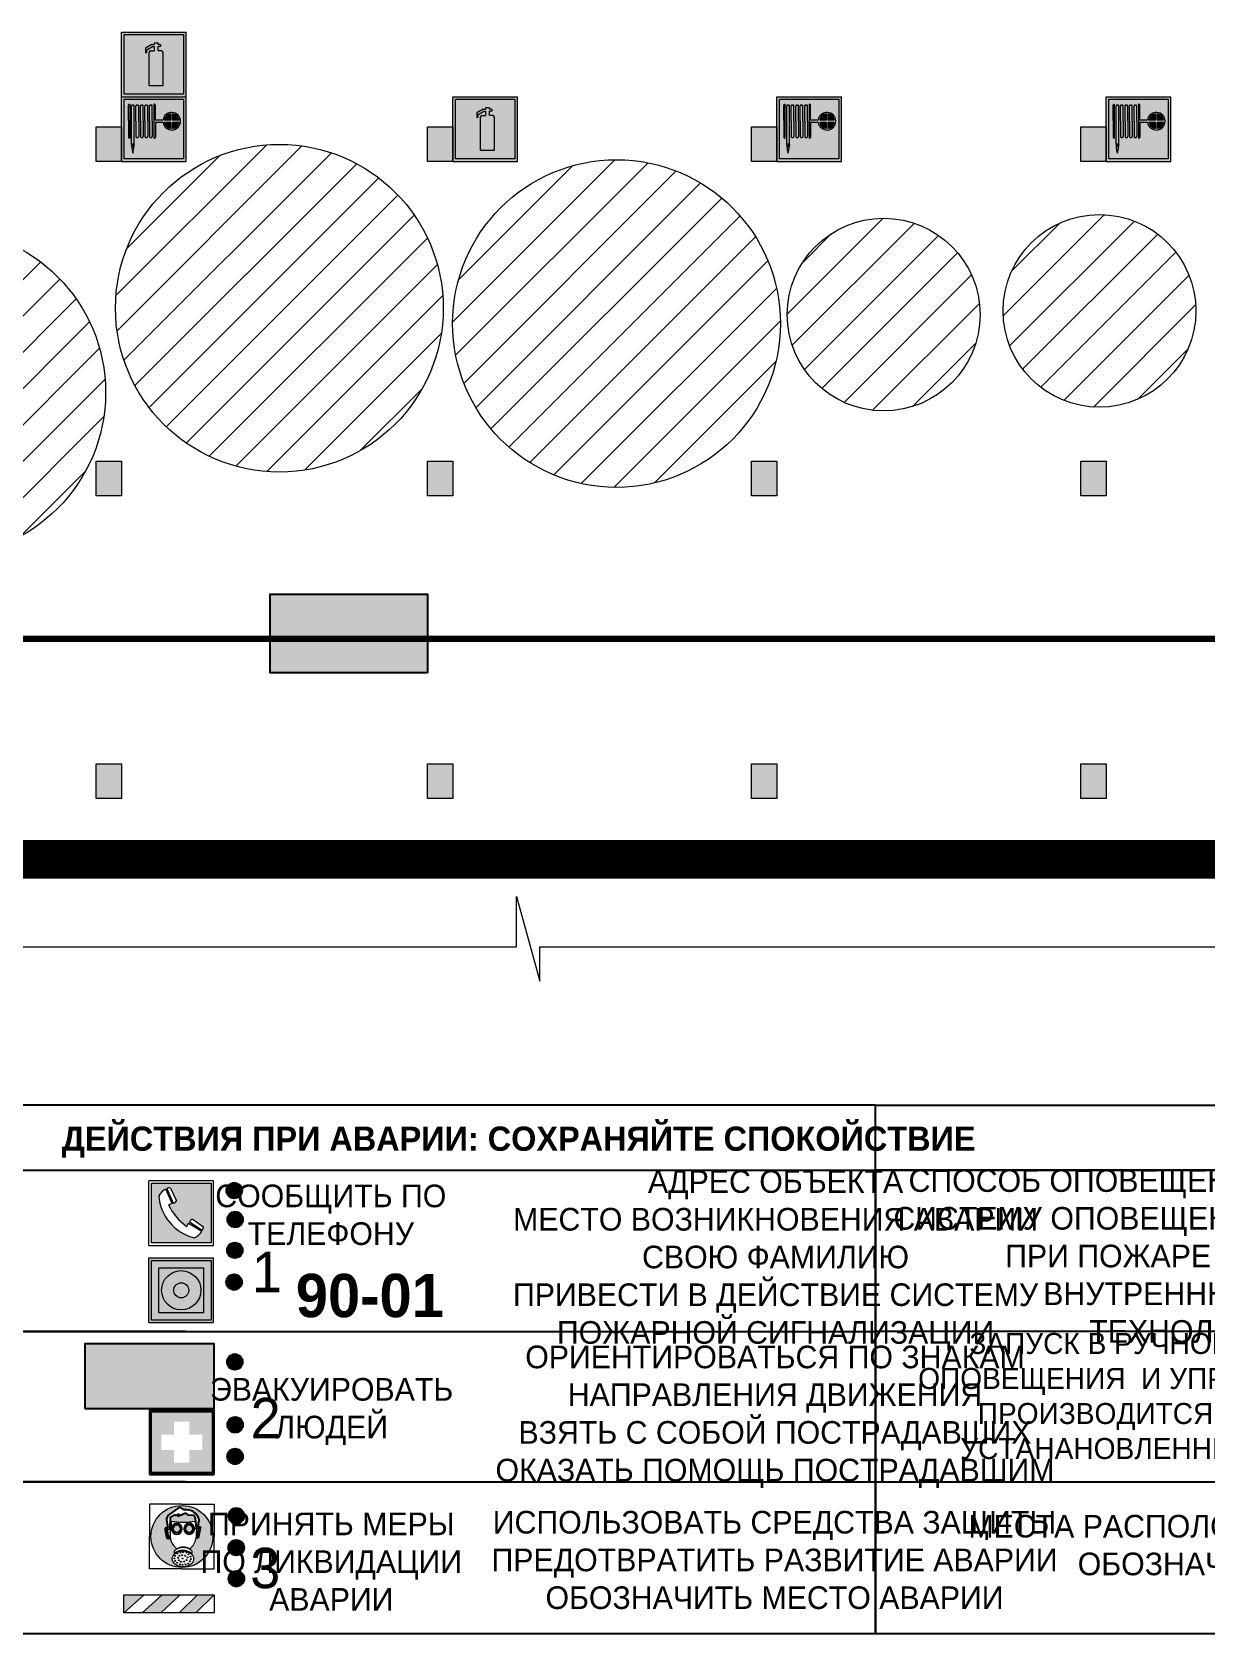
# Model space of a CAD drawing. Header units: millimetres. Extents: x 13810 to 67229, y 12374 to 21950.
# Drawn here: x 26885.1 to 27030.3, y 15364.5 to 15562.7 of the extents above; entities that cross this region are included whole.
import ezdxf

# ---------------------------------------------------------------- set-up
doc = ezdxf.new("R2010")
doc.units = ezdxf.units.MM
doc.layers.add('План_Штампы', color=7, linetype='Continuous')
doc.styles.add('обычный', font='arial.ttf')

# ---------------------------------------------------------------- blocks, each defined once
blk = doc.blocks.new('A$C38D26F80')
h = blk.add_hatch(color=5)
h.dxf.hatch_style = 1
h.paths.add_polyline_path([(-8.77, -4.48, 1), (-0.19, -4.48, 1)])
h.paths.add_polyline_path([(-6.75, -3.58), (-6.75, -3.31), (-6.62, -3.22), (-6.5, -3.22), (-6.42, -3.3), (-6.39, -3.28), (-6.59, -2.23), (-6.59, -2.01), (-6.38, -1.58), (-4.76, -0.4), (-4.13, -0.79, -0.362848), (-2.1, -2.1, -0.201049), (-2.17, -2.48, 0.085434), (-2.26, -3.13), (-1.9, -3.16), (-2.25, -4.7), (-2.4, -4.59), (-2.43, -4.34), (-2.36, -4.34), (-2.14, -3.34), (-2.47, -3.42), (-2.58, -1.95), (-2.77, -1.58), (-3.58, -1.52), (-3.92, -1.26), (-5.05, -1.73), (-4.87, -1.39), (-5.41, -1.6), (-5.41, -1.46), (-6.13, -1.87), (-6.18, -3.5), (-6.56, -3.47), (-6.37, -4.59), (-6.16, -4.43), (-6.16, -4.66), (-6.36, -4.79), (-6.37, -4.8), (-6.51, -4.76)], flags=16)
h.paths.add_polyline_path([(-6.51, -4.76), (-6.36, -4.79), (-6.37, -4.8)], flags=0)
h.paths.add_polyline_path([(-5.92, -2.34, 0.089508), (-2.67, -2.35), (-2.48, -3.88, -0.268602), (-3.4, -6.18, 0.262449), (-5.2, -6.18, -0.268602), (-6.11, -3.88)], flags=16)
edge = h.paths.add_edge_path(flags=16)
edge.add_ellipse((-5.19, -3.41), major_axis=(0, 0.842), ratio=0.848992, start_angle=0, end_angle=360)
edge = h.paths.add_edge_path(flags=0)
edge.add_ellipse((-5.19, -3.39), major_axis=(0, 0.665), ratio=0.853798, start_angle=0, end_angle=360)
edge = h.paths.add_edge_path(flags=0)
edge.add_ellipse((-5.19, -3.4), major_axis=(0, 0.528), ratio=0.864094, start_angle=0, end_angle=360)
edge = h.paths.add_edge_path(flags=16)
edge.add_ellipse((-3.47, -3.4), major_axis=(0, 0.842), ratio=0.848992, start_angle=0, end_angle=360)
h.paths.add_polyline_path([(-3.13, -6.45), (-3.13, -6.84, 0.383174), (-5.57, -6.85), (-5.57, -6.49, -0.369952)], flags=16)
edge = h.paths.add_edge_path(flags=0)
edge.add_ellipse((-3.47, -3.39), major_axis=(0, 0.665), ratio=0.853798, start_angle=0, end_angle=360)
edge = h.paths.add_edge_path(flags=0)
edge.add_ellipse((-3.47, -3.4), major_axis=(0, 0.528), ratio=0.864094, start_angle=0, end_angle=360)
edge = h.paths.add_edge_path(flags=16)
edge.add_ellipse((-4.34, -7.57), major_axis=(-1.48, 0), ratio=0.744955, start_angle=0, end_angle=360)
h.paths.add_polyline_path([(-5.01, -6.85, -1), (-5.15, -6.85, -1)], flags=0)
h.paths.add_polyline_path([(-5.33, -7.14, -1), (-5.47, -7.14, -1)], flags=0)
h.paths.add_polyline_path([(-4.61, -6.71, -1), (-4.74, -6.71, -1)], flags=16)
h.paths.add_polyline_path([(-5.43, -7.51, -1), (-5.57, -7.51, -1)], flags=0)
h.paths.add_polyline_path([(-4.26, -6.67, -1), (-4.4, -6.67, -1)], flags=16)
h.paths.add_polyline_path([(-4.74, -7.14, -1), (-4.88, -7.14, -1)], flags=0)
h.paths.add_polyline_path([(-4.93, -7.43, -1), (-5.07, -7.43, -1)], flags=0)
h.paths.add_polyline_path([(-4.41, -7.07, -1), (-4.54, -7.07, -1)], flags=0)
h.paths.add_polyline_path([(-5.33, -7.87, -1), (-5.46, -7.87, -1)], flags=0)
h.paths.add_polyline_path([(-3.8, -6.71, -1), (-3.94, -6.71, -1)], flags=16)
h.paths.add_polyline_path([(-4.85, -7.78, -1), (-4.98, -7.78, -1)], flags=0)
h.paths.add_polyline_path([(-3.96, -7.14, -1), (-4.1, -7.14, -1)], flags=0)
h.paths.add_polyline_path([(-4.33, -7.53, -1), (-4.47, -7.53, -1)], flags=0)
h.paths.add_polyline_path([(-5.09, -8.12, -1), (-5.23, -8.12, -1)], flags=0)
h.paths.add_polyline_path([(-3.5, -6.94, -1), (-3.64, -6.94, -1)], flags=0)
h.paths.add_polyline_path([(-4.54, -7.97, -1), (-4.68, -7.97, -1)], flags=0)
h.paths.add_polyline_path([(-3.66, -7.39, -1), (-3.8, -7.39, -1)], flags=0)
h.paths.add_polyline_path([(-4.73, -8.35, -1), (-4.86, -8.35, -1)], flags=0)
h.paths.add_polyline_path([(-4.09, -7.96, -1), (-4.23, -7.96, -1)], flags=0)
h.paths.add_polyline_path([(-3.77, -7.74, -1), (-3.91, -7.74, -1)], flags=0)
h.paths.add_polyline_path([(-3.22, -7.27, -1), (-3.35, -7.27, -1)], flags=0)
h.paths.add_polyline_path([(-4.34, -8.4, -1), (-4.47, -8.4, -1)], flags=0)
h.paths.add_polyline_path([(-3.16, -7.61, -1), (-3.3, -7.61, -1)], flags=0)
h.paths.add_polyline_path([(-3.9, -8.35, -1), (-4.04, -8.35, -1)], flags=0)
h.paths.add_polyline_path([(-3.32, -7.91, -1), (-3.46, -7.91, -1)], flags=0)
h.paths.add_polyline_path([(-3.55, -8.23, -1), (-3.69, -8.23, -1)], flags=0)
at = {"color": 5, "lineweight": 5}
for p, q in [((-4.48, 0), (-8.96, 0)), ((-8.96, 0), (-8.96, -4.48)), ((-4.48, 0), (0, 0)), ((0, 0), (0, -4.48)), ((-6.59, -2.01), (-6.38, -1.58)), ((-6.59, -2.23), (-6.59, -2.01)), ((-6.38, -1.58), (-4.76, -0.4)), ((-6.13, -1.87), (-6.18, -3.5)), ((-5.41, -1.46), (-6.13, -1.87)), ((-4.87, -1.39), (-5.41, -1.6)), ((-5.41, -1.6), (-5.41, -1.46)), ((-3.92, -1.26), (-5.05, -1.73)), ((-5.05, -1.73), (-4.87, -1.39)), ((-4.76, -0.4), (-4.13, -0.79)), ((-3.58, -1.52), (-3.92, -1.26)), ((-2.77, -1.58), (-3.58, -1.52)), ((-2.58, -1.95), (-2.77, -1.58)), ((-2.47, -3.42), (-2.58, -1.95)), ((-6.75, -3.31), (-6.62, -3.22)), ((-6.75, -3.58), (-6.75, -3.31)), ((-6.51, -4.76), (-6.75, -3.58)), ((-6.62, -3.22), (-6.5, -3.22)), ((-6.39, -3.28), (-6.59, -2.23)), ((-6.18, -3.5), (-6.56, -3.47)), ((-6.56, -3.47), (-6.37, -4.59)), ((-6.5, -3.22), (-6.42, -3.3)), ((-6.42, -3.3), (-6.39, -3.28)), ((-6.37, -4.59), (-6.16, -4.43)), ((-6.16, -4.43), (-6.16, -4.66)), ((-5.92, -2.34), (-6.11, -3.88)), ((-2.67, -2.34), (-2.48, -3.88)), ((-2.14, -3.34), (-2.47, -3.42)), ((-2.43, -4.34), (-2.4, -4.59)), ((-2.43, -4.34), (-2.36, -4.34)), ((-2.36, -4.34), (-2.14, -3.34)), ((-1.9, -3.16), (-2.26, -3.13)), ((-2.25, -4.7), (-1.9, -3.16)), ((-8.96, -8.96), (-8.96, -4.48)), ((-6.37, -4.8), (-6.51, -4.76)), ((-6.16, -4.66), (-6.37, -4.8)), ((-5.57, -6.49), (-5.57, -6.85)), ((-3.13, -6.45), (-3.13, -6.84)), ((-2.4, -4.59), (-2.25, -4.7)), ((0, -8.96), (0, -4.48)), ((-4.48, -8.96), (-8.96, -8.96)), ((-4.48, -8.96), (0, -8.96))]:
    blk.add_line(p, q, dxfattribs=at)
at = {"color": 5}
for p, q in [((-6.59, -2.01), (-6.38, -1.58)), ((-6.59, -2.23), (-6.59, -2.01)), ((-6.38, -1.58), (-4.76, -0.4)), ((-6.13, -1.87), (-6.18, -3.5)), ((-5.41, -1.46), (-6.13, -1.87)), ((-4.87, -1.39), (-5.41, -1.6)), ((-5.41, -1.6), (-5.41, -1.46)), ((-3.92, -1.26), (-5.05, -1.73)), ((-5.05, -1.73), (-4.87, -1.39)), ((-4.76, -0.4), (-4.13, -0.79)), ((-3.58, -1.52), (-3.92, -1.26)), ((-2.77, -1.58), (-3.58, -1.52)), ((-2.58, -1.95), (-2.77, -1.58)), ((-2.47, -3.42), (-2.58, -1.95)), ((-6.75, -3.31), (-6.62, -3.22)), ((-6.75, -3.58), (-6.75, -3.31)), ((-6.51, -4.76), (-6.75, -3.58)), ((-6.62, -3.22), (-6.5, -3.22)), ((-6.39, -3.28), (-6.59, -2.23)), ((-6.18, -3.5), (-6.56, -3.47)), ((-6.56, -3.47), (-6.37, -4.59)), ((-6.5, -3.22), (-6.42, -3.3)), ((-6.42, -3.3), (-6.39, -3.28)), ((-6.37, -4.59), (-6.16, -4.43)), ((-6.16, -4.43), (-6.16, -4.66)), ((-2.14, -3.34), (-2.47, -3.42)), ((-2.4, -4.59), (-2.43, -4.34)), ((-2.43, -4.34), (-2.36, -4.34)), ((-2.36, -4.34), (-2.14, -3.34)), ((-2.26, -3.13), (-1.9, -3.16)), ((-1.9, -3.16), (-2.25, -4.7)), ((-6.37, -4.8), (-6.51, -4.76)), ((-6.36, -4.79), (-6.51, -4.76)), ((-6.16, -4.66), (-6.37, -4.8)), ((-6.16, -4.66), (-6.36, -4.79)), ((-2.25, -4.7), (-2.4, -4.59))]:
    blk.add_line(p, q, dxfattribs=at)
at = {"color": 5, "lineweight": 5}
for centre, radius in [((-4.48, -4.48), 4.29), ((-4.67, -6.71), 0.0678), ((-4.33, -6.67), 0.0678), ((-3.87, -6.71), 0.0678), ((-5.5, -7.51), 0.0678), ((-5.4, -7.14), 0.0678), ((-5.4, -7.87), 0.0678), ((-5.16, -8.12), 0.0678), ((-5.08, -6.85), 0.0678), ((-5, -7.43), 0.0678), ((-4.91, -7.78), 0.0678), ((-4.81, -7.14), 0.0678), ((-4.79, -8.35), 0.0678), ((-4.61, -7.97), 0.0678), ((-4.47, -7.07), 0.0678), ((-4.4, -7.53), 0.0678), ((-4.4, -8.4), 0.0678), ((-4.16, -7.96), 0.0678), ((-4.03, -7.14), 0.0678), ((-3.97, -8.35), 0.0678), ((-3.84, -7.74), 0.0678), ((-3.73, -7.39), 0.0678), ((-3.62, -8.23), 0.0678), ((-3.57, -6.94), 0.0678), ((-3.39, -7.91), 0.0678), ((-3.28, -7.27), 0.0678), ((-3.23, -7.61), 0.0678)]:
    blk.add_circle(centre, radius, dxfattribs=at)
at = {"color": 5}
for centre, radius, start, end in [((-3.89, -2.66), 1.88, 17.387, 97.1599), ((-2.6, -2.2), 0.511, 326.3906, 11.8614), ((-0.35, -3.07), 1.91, 162.2553, 181.7878)]:
    blk.add_arc(centre, radius, start, end, dxfattribs=at)
at = {"color": 5, "lineweight": 5}
for centre, radius, start, end in [((-2.6, -2.2), 0.513, 326.4781, 11.7739), ((-3.66, -4.24), 2.47, 171.573, 231.7124), ((-4.28, 6.66), 9.15, 259.6987, 280.1569), ((-4.93, -4.24), 2.47, 308.2876, 8.427), ((-0.47, -3.05), 1.79, 161.5846, 182.4584), ((-4.33, -7.88), 1.87, 50.358, 131.5662), ((-4.34, -8.2), 1.82, 48.4943, 132.3565), ((-4.3, -7.78), 1.83, 60.5889, 119.4111)]:
    blk.add_arc(centre, radius, start, end, dxfattribs=at)
for centre, major_axis, ratio in [((-5.19, -3.41), (0, 0.842), 0.848992), ((-5.19, -3.39), (0, 0.665), 0.853798), ((-5.19, -3.4), (0, 0.528), 0.864094), ((-3.47, -3.4), (0, 0.842), 0.848992), ((-3.47, -3.39), (0, 0.665), 0.853798), ((-3.47, -3.4), (0, 0.528), 0.864094), ((-4.34, -7.57), (-1.48, 0), 0.744955)]:
    blk.add_ellipse(centre, major_axis=major_axis, ratio=ratio, dxfattribs=at)
blk = doc.blocks.new('A$C47DD6509')
at = {"lineweight": 5}
for points in [[(-8.69, 0), (-11.19, 0), (-11.19, -2.22)], [(-4.22, 0), (-6.45, 0), (-8.91, -2.22), (-6.61, -2.22)], [(0, 0), (-2.09, 0), (-4.36, -2.22), (-2.29, -2.22)]]:
    blk.add_hatch(color=242, dxfattribs=at).paths.add_polyline_path(points)
at = {"color": 242, "lineweight": 5}
for p, q in [((-11.19, -2.22), (-8.69, 0)), ((-11.19, -2.22), (-11.19, 0)), ((-11.19, 0), (-8.69, 0)), ((-11.19, 0), (0, 0)), ((-8.91, -2.22), (-6.45, 0)), ((-6.61, -2.22), (-4.22, 0)), ((-4.36, -2.22), (-2.09, 0)), ((-2.29, -2.22), (0, 0)), ((0, 0), (0, -2.22)), ((0, -2.22), (-11.19, -2.22))]:
    blk.add_line(p, q, dxfattribs=at)
blk = doc.blocks.new('A$C32E8229D')
at = {"true_color": 0xffffff}
blk.add_hatch(color=7, dxfattribs=at).paths.add_polyline_path([(0, 0), (0, -8), (16, -8), (16, 0)])
h = blk.add_hatch(color=126)
h.paths.add_polyline_path([(0.2, -0.2), (15.8, -0.2), (15.8, -7.8), (0.2, -7.8)])
h.paths.add_polyline_path([(13.49, -2.05), (12.08, -2.05), (11.37, -2.63, 0.162397), (11.29, -2.84), (11.29, -3.63), (10.35, -3.63), (10.35, -4.05), (11.68, -4.05), (11.68, -3.48), (12.26, -4.28), (11.29, -5.1), (11.29, -6.78), (11.85, -6.78), (11.85, -5.44), (12.8, -4.64), (12.8, -5.94), (14.46, -5.94), (14.46, -5.39), (13.45, -5.39), (13.45, -3.97), (12.46, -2.59), (13.15, -2.59), (13.69, -3.34), (14.18, -3)], flags=16)
h.paths.add_polyline_path([(10.74, -1.82, 1), (11.8, -1.82, 1)], flags=16)
h.paths.add_polyline_path([(9.39, -3.59), (5.99, -3.59), (6.56, -3.03), (5.91, -3.03), (5.1, -3.83), (5.91, -4.64), (6.56, -4.64), (5.99, -4.09), (9.39, -4.09)], flags=16)
h.paths.add_polyline_path([(4.29, -1.08), (1.72, -1.08), (1.72, -6.6), (4.29, -6.6)], flags=16)
at = {"color": 126}
blk.add_lwpolyline([(16, -8), (0, -8), (0, 0), (16, 0)], close=True, dxfattribs=at)
blk = doc.blocks.new('A$C18900ED3')
h = blk.add_hatch(color=126)
h.paths.add_polyline_path([(-0.18, -0.18), (-7.02, -0.18), (-7.02, -7.02), (-0.18, -7.02)])
h.paths.add_polyline_path([(-5.89, -4.46), (-5.89, -2.77), (-4.46, -2.77), (-4.46, -1.31), (-2.77, -1.31), (-2.77, -2.77), (-1.33, -2.77), (-1.33, -4.46), (-2.77, -4.46), (-2.77, -5.89), (-4.46, -5.89), (-4.46, -4.46)], flags=16)
at = {"color": 126}
for p, q in [((-7.2, 0), (-7.2, -7.2)), ((0, 0), (-7.2, 0)), ((0, -7.2), (0, 0)), ((-7.02, -7.02), (-7.02, -0.18)), ((-7.02, -0.18), (-0.18, -0.18)), ((-0.18, -0.18), (-0.18, -7.02)), ((-0.18, -7.02), (-7.02, -7.02)), ((-7.2, -7.2), (0, -7.2))]:
    blk.add_line(p, q, dxfattribs=at)
blk = doc.blocks.new('A$C456E1F9C')
at = {"lineweight": 5}
h = blk.add_hatch(color=242, dxfattribs=at)
h.paths.add_polyline_path([(0.51, -1.47), (0.51, -13.26), (12.29, -13.26), (12.29, -1.47)])
h.paths.add_polyline_path([(5.42, -4.95, -0.254479), (4.78, -5.4), (3.52, -2.53, -0.209735), (4.23, -2.4)], flags=16)
h.paths.add_polyline_path([(8.53, -8.6), (10.87, -10.17), (10.54, -10.76), (8.03, -9.13, -0.192251)], flags=16)
h.paths.add_polyline_path([(4.61, -5.49, 0.005518), (3.87, -5.72, 0.128647), (7.49, -10.01, 0.00809), (7.83, -9.33), (10.47, -10.97, -0.16736), (8.99, -12.25, -0.327862), (1.95, -3.95, -0.166952), (3.36, -2.62)], flags=16)
at = {"color": 242, "lineweight": 5}
for p, q in [((0, -13.77), (0, -0.97)), ((12.8, -0.97), (0, -0.97)), ((4.61, -5.49), (3.36, -2.62)), ((3.52, -2.53), (4.78, -5.4)), ((4.23, -2.4), (5.42, -4.95)), ((12.8, -13.77), (12.8, -0.97)), ((7.83, -9.33), (10.47, -10.97)), ((8.03, -9.13), (10.54, -10.76)), ((10.81, -10.12), (8.53, -8.6)), ((10.54, -10.76), (10.8, -10.3)), ((10.8, -10.3), (10.81, -10.12)), ((0, -13.77), (12.8, -13.77))]:
    blk.add_line(p, q, dxfattribs=at)
blk.add_lwpolyline([(0.51, -1.47), (12.29, -1.47), (12.29, -13.26), (0.51, -13.26)], close=True, dxfattribs=at)
for centre, radius, start, end in [((4.59, -5.34), 2.99, 114.2845, 152.1974), ((4.02, -3.27), 0.891, 76.3284, 123.7092), ((11.12, -3.31), 9.19, 183.9915, 256.6009), ((14.98, -39.1), 35.17, 107.1487, 108.4135), ((13.86, -0.94), 11.08, 205.5536, 234.8762), ((4.68, -4.59), 0.824, 276.9621, 334.0723), ((-13.31, 0.8), 23.44, 332.5487, 334.4027), ((8.94, -9.5), 0.989, 114.4092, 157.9388), ((7.87, -9.46), 3, 291.9291, 329.9329)]:
    blk.add_arc(centre, radius, start, end, dxfattribs=at)
blk = doc.blocks.new('A$C54414219')
at = {"true_color": 0xffffff}
h = blk.add_hatch(color=7, dxfattribs=at)
h.paths.add_polyline_path([(2.39, -9.45), (2.39, -18.3), (11.23, -18.3), (11.23, -9.45)], flags=0)
h.paths.add_polyline_path([(10.71, -13.87, -1), (2.92, -13.87, -1)], flags=0)
h.paths.add_polyline_path([(8.3, -13.87, -1), (5.33, -13.87, -1)], flags=0)
h.paths.add_polyline_path([(0.41, -7.47), (0.41, -20.27), (13.21, -20.27), (13.21, -7.47)])
h.paths.add_polyline_path([(0.92, -19.77), (12.71, -19.77), (12.71, -7.98), (0.92, -7.98)], flags=16)
h.paths.add_polyline_path([(11.23, -9.45), (11.23, -18.3), (2.39, -18.3), (2.39, -9.45)], flags=0)
at = {"lineweight": 5}
h = blk.add_hatch(color=242, dxfattribs=at)
h.paths.add_polyline_path([(12.71, -7.98), (0.92, -7.98), (0.92, -19.77), (12.71, -19.77)])
h.paths.add_polyline_path([(11.23, -18.3), (2.39, -18.3), (2.39, -9.45), (11.23, -9.45)], flags=16)
h.paths.add_polyline_path([(10.71, -13.87, -1), (2.92, -13.87, -1)], flags=0)
h.paths.add_polyline_path([(8.3, -13.87, -1), (5.33, -13.87, -1)], flags=0)
at = {"true_color": 0xffffff}
h = blk.add_hatch(color=7, dxfattribs=at)
h.paths.add_polyline_path([(2.39, -9.45), (2.39, -18.3), (11.23, -18.3), (11.23, -9.45)])
h.paths.add_polyline_path([(10.71, -13.87, -1), (2.92, -13.87, -1)], flags=16)
h.paths.add_polyline_path([(8.3, -13.87, -1), (5.33, -13.87, -1)], flags=0)
at = {"lineweight": 5}
h = blk.add_hatch(color=242, dxfattribs=at)
h.paths.add_polyline_path([(2.92, -13.87, 1), (10.71, -13.87, 1)])
h.paths.add_polyline_path([(8.3, -13.87, -1), (5.33, -13.87, -1)], flags=16)
at = {"color": 242, "lineweight": 5}
for p, q in [((0.41, -20.27), (0.41, -7.47)), ((0.41, -7.47), (13.21, -7.47)), ((0.41, -7.47), (13.21, -7.47)), ((13.21, -20.27), (13.21, -7.47)), ((0.41, -20.27), (13.21, -20.27))]:
    blk.add_line(p, q, dxfattribs=at)
for points in [[(0.92, -7.98), (12.71, -7.98), (12.71, -19.77), (0.92, -19.77)], [(2.39, -9.45), (11.23, -9.45), (11.23, -18.3), (2.39, -18.3)]]:
    blk.add_lwpolyline(points, close=True, dxfattribs=at)
for radius in [3.89, 1.49]:
    blk.add_circle((6.81, -13.87), radius, dxfattribs=at)
blk = doc.blocks.new('A$C37112FD5')
at = {"true_color": 0xf5f5ff}
h = blk.add_hatch(color=7, dxfattribs=at)
h.dxf.hatch_style = 1
h.paths.add_polyline_path([(12.8, -7.4), (0, -7.4), (0, -20.2), (12.8, -20.2)])
h.paths.add_polyline_path([(12.29, -7.91), (12.29, -19.69), (0.51, -19.69), (0.51, -7.91)], flags=16)
h.paths.add_polyline_path([(4.98, -9.04, -0.42597), (5.17, -9.22), (5.17, -12.25), (5.17, -15.29, -0.432244), (4.98, -15.47), (4.83, -15.47, -0.42597), (4.64, -15.29), (4.64, -12.25), (4.64, -9.22, -0.432244), (4.83, -9.04)], flags=0)
h.paths.add_polyline_path([(4.28, -9.22), (4.28, -12.25), (4.28, -15.29, -0.432244), (4.09, -15.47), (3.94, -15.47, -0.42597), (3.75, -15.29), (3.75, -12.25), (3.75, -9.22, -0.432244), (3.94, -9.04), (4.09, -9.04, -0.42597)], flags=0)
h.paths.add_polyline_path([(5.72, -9.04), (5.87, -9.04, -0.42597), (6.06, -9.22), (6.06, -12.25), (6.06, -15.29, -0.432244), (5.87, -15.47), (5.72, -15.47, -0.42597), (5.53, -15.29), (5.53, -12.25), (5.53, -9.22, -0.432244)], flags=0)
h.paths.add_polyline_path([(6.42, -8.9), (6.5, -8.9, -0.42597), (6.69, -9.08), (6.69, -12.03), (8.21, -12.03, -15.824349), (8.21, -12.47), (6.69, -12.47), (6.69, -15.42, -0.432244), (6.5, -15.6), (6.42, -15.6)], flags=0)
h.paths.add_polyline_path([(3.39, -9.22), (3.39, -12.25), (3.39, -15.29, -0.432244), (3.2, -15.47), (3.05, -15.47, -0.42597), (2.85, -15.29), (2.85, -12.25), (2.85, -9.22, -0.432244), (3.05, -9.04), (3.2, -9.04, -0.42597)], flags=0)
h.paths.add_polyline_path([(2.5, -9.22), (2.5, -16.71), (1.96, -16.71), (1.96, -9.22, -0.432244), (2.15, -9.04), (2.31, -9.04, -0.42597)], flags=0)
h.paths.add_polyline_path([(1.61, -8.9), (1.61, -15.6), (1.57, -15.6, -0.42597), (1.37, -15.42), (1.37, -12.03), (1.37, -9.09, -0.432244), (1.57, -8.9)], flags=0)
h.paths.add_polyline_path([(9.76, -10.81), (9.76, -12.03), (8.49, -12.03, -0.336371)], flags=0)
h.paths.add_polyline_path([(8.49, -12.47), (9.76, -12.47), (9.76, -13.7, -0.336371)], flags=0)
h.paths.add_polyline_path([(10.11, -10.81, -0.336371), (11.38, -12.03), (10.11, -12.03)], flags=0)
h.paths.add_polyline_path([(10.11, -12.47), (11.38, -12.47, -0.336371), (10.11, -13.7)], flags=0)
h.paths.add_polyline_path([(2.5, -16.84), (2.5, -17.05), (1.97, -17.05), (1.97, -16.84)], flags=0)
h.paths.add_polyline_path([(2.5, -17.24, -0.033778), (2.24, -18.6, -0.033778), (1.97, -17.24)], flags=0)
h = blk.add_hatch(color=242)
h.dxf.hatch_style = 1
h.paths.add_polyline_path([(12.29, -7.91), (0.51, -7.91), (0.51, -19.69), (12.29, -19.69)])
h.paths.add_polyline_path([(6.42, -15.6), (6.42, -8.9), (6.5, -8.9, -0.42597), (6.69, -9.08), (6.69, -12.03), (8.21, -12.03, -15.824349), (8.21, -12.47), (6.69, -12.47), (6.69, -15.42, -0.432244), (6.5, -15.6)], flags=16)
h.paths.add_polyline_path([(5.87, -15.47), (5.72, -15.47, -0.42597), (5.53, -15.29), (5.53, -12.25), (5.53, -9.22, -0.432244), (5.72, -9.04), (5.87, -9.04, -0.42597), (6.06, -9.22), (6.06, -12.25), (6.06, -15.29, -0.432244)], flags=16)
h.paths.add_polyline_path([(4.98, -15.47), (4.83, -15.47, -0.42597), (4.64, -15.29), (4.64, -12.25), (4.64, -9.22, -0.432244), (4.83, -9.04), (4.98, -9.04, -0.42597), (5.17, -9.22), (5.17, -12.25), (5.17, -15.29, -0.432244)], flags=16)
h.paths.add_polyline_path([(4.09, -15.47), (3.94, -15.47, -0.42597), (3.75, -15.29), (3.75, -12.25), (3.75, -9.22, -0.432244), (3.94, -9.04), (4.09, -9.04, -0.42597), (4.28, -9.22), (4.28, -12.25), (4.28, -15.29, -0.432244)], flags=16)
h.paths.add_polyline_path([(3.2, -15.47), (3.05, -15.47, -0.42597), (2.85, -15.29), (2.85, -12.25), (2.85, -9.22, -0.432244), (3.05, -9.04), (3.2, -9.04, -0.42597), (3.39, -9.22), (3.39, -12.25), (3.39, -15.29, -0.432244)], flags=16)
h.paths.add_polyline_path([(2.5, -17.05), (1.97, -17.05), (1.97, -16.84), (2.5, -16.84)], flags=16)
h.paths.add_polyline_path([(2.5, -17.24, -0.033778), (2.24, -18.6, -0.033778), (1.97, -17.24)], flags=16)
h.paths.add_polyline_path([(2.5, -16.71), (1.96, -16.71), (1.96, -9.22, -0.432244), (2.15, -9.04), (2.31, -9.04, -0.42597), (2.5, -9.22)], flags=16)
h.paths.add_polyline_path([(1.61, -15.6), (1.57, -15.6, -0.42597), (1.37, -15.42), (1.37, -12.03), (1.37, -9.09, -0.432244), (1.57, -8.9), (1.61, -8.9)], flags=16)
h.paths.add_polyline_path([(8.49, -12.47), (9.76, -12.47), (9.76, -13.7, -0.336371)], flags=0)
h.paths.add_polyline_path([(10.11, -13.7), (10.11, -12.47), (11.38, -12.47, -0.336371)], flags=0)
h.paths.add_polyline_path([(8.49, -12.03, -0.336371), (9.76, -10.81), (9.76, -12.03)], flags=0)
h.paths.add_polyline_path([(10.11, -12.03), (10.11, -10.81, -0.336371), (11.38, -12.03)], flags=0)
h = blk.add_hatch(color=7, dxfattribs=at)
h.dxf.hatch_style = 1
h.paths.add_polyline_path([(1.61, -8.9), (1.57, -8.9, 0.432244), (1.37, -9.09), (1.37, -12.03), (1.37, -15.42, 0.42597), (1.57, -15.6), (1.61, -15.6)])
h.paths.add_polyline_path([(2.5, -9.22, 0.42597), (2.31, -9.04), (2.15, -9.04, 0.432244), (1.96, -9.22), (1.96, -16.71), (2.5, -16.71)])
h.paths.add_polyline_path([(2.5, -16.84), (1.97, -16.84), (1.97, -17.05), (2.5, -17.05)])
h.paths.add_polyline_path([(2.5, -17.24), (1.97, -17.24, 0.033778), (2.24, -18.6, 0.033778)])
h.paths.add_polyline_path([(3.39, -12.25), (3.39, -9.22, 0.42597), (3.2, -9.04), (3.05, -9.04, 0.432244), (2.85, -9.22), (2.85, -12.25), (2.85, -15.29, 0.42597), (3.05, -15.47), (3.2, -15.47, 0.432244), (3.39, -15.29)])
h.paths.add_polyline_path([(4.28, -12.25), (4.28, -9.22, 0.42597), (4.09, -9.04), (3.94, -9.04, 0.432244), (3.75, -9.22), (3.75, -12.25), (3.75, -15.29, 0.42597), (3.94, -15.47), (4.09, -15.47, 0.432244), (4.28, -15.29)])
h.paths.add_polyline_path([(5.17, -12.25), (5.17, -9.22, 0.42597), (4.98, -9.04), (4.83, -9.04, 0.432244), (4.64, -9.22), (4.64, -12.25), (4.64, -15.29, 0.42597), (4.83, -15.47), (4.98, -15.47, 0.432244), (5.17, -15.29)])
h.paths.add_polyline_path([(6.06, -12.25), (6.06, -9.22, 0.42597), (5.87, -9.04), (5.72, -9.04, 0.432244), (5.53, -9.22), (5.53, -12.25), (5.53, -15.29, 0.42597), (5.72, -15.47), (5.87, -15.47, 0.432244), (6.06, -15.29)])
h.paths.add_polyline_path([(6.69, -12.47), (8.21, -12.47, 15.824349), (8.21, -12.03), (6.69, -12.03), (6.69, -9.08, 0.42597), (6.5, -8.9), (6.42, -8.9), (6.42, -15.6), (6.5, -15.6, 0.432244), (6.69, -15.42)])
h.paths.add_polyline_path([(8.49, -12.47), (9.76, -12.47), (9.76, -13.7, -0.336371)], flags=16)
h.paths.add_polyline_path([(8.49, -12.03, -0.336371), (9.76, -10.81), (9.76, -12.03)], flags=16)
h.paths.add_polyline_path([(10.11, -12.47), (11.38, -12.47, -0.336371), (10.11, -13.7)], flags=16)
h.paths.add_polyline_path([(10.11, -12.03), (10.11, -10.81, -0.336371), (11.38, -12.03)], flags=16)
h = blk.add_hatch(color=242)
h.dxf.hatch_style = 1
h.paths.add_polyline_path([(9.76, -10.81, 0.336371), (8.49, -12.03), (9.76, -12.03)])
h.paths.add_polyline_path([(10.11, -10.81), (10.11, -12.03), (11.38, -12.03, 0.336371)])
h.paths.add_polyline_path([(11.38, -12.47), (10.11, -12.47), (10.11, -13.7, 0.336371)])
h.paths.add_polyline_path([(9.76, -12.47), (8.49, -12.47, 0.336371), (9.76, -13.7)])
at = {"color": 242, "lineweight": 5}
for p, q in [((0, -20.2), (0, -7.4)), ((0, -7.4), (12.8, -7.4)), ((1.37, -12.03), (1.37, -9.08)), ((1.57, -8.9), (1.61, -8.9)), ((1.61, -8.9), (1.61, -15.6)), ((1.96, -16.71), (1.96, -9.22)), ((2.15, -9.04), (2.31, -9.04)), ((2.5, -16.71), (2.5, -9.22)), ((2.85, -12.25), (2.85, -9.22)), ((3.05, -9.04), (3.2, -9.04)), ((3.39, -12.25), (3.39, -9.22)), ((3.75, -12.25), (3.75, -9.22)), ((3.94, -9.04), (4.09, -9.04)), ((4.28, -12.25), (4.28, -9.22)), ((4.64, -12.25), (4.64, -9.22)), ((4.83, -9.04), (4.98, -9.04)), ((5.17, -12.25), (5.17, -9.22)), ((5.53, -12.25), (5.53, -9.22)), ((5.72, -9.04), (5.87, -9.04)), ((6.06, -12.25), (6.06, -9.22)), ((6.42, -8.9), (6.42, -15.6)), ((6.5, -8.9), (6.42, -8.9)), ((6.69, -12.03), (6.69, -9.08)), ((12.8, -20.2), (12.8, -7.4)), ((1.37, -12.03), (1.37, -15.42)), ((2.85, -12.25), (2.85, -15.29)), ((3.39, -12.25), (3.39, -15.29)), ((3.75, -12.25), (3.75, -15.29)), ((4.28, -12.25), (4.28, -15.29)), ((4.64, -12.25), (4.64, -15.29)), ((5.17, -12.25), (5.17, -15.29)), ((5.53, -12.25), (5.53, -15.29)), ((6.06, -12.25), (6.06, -15.29)), ((8.21, -12.03), (6.69, -12.03)), ((8.21, -12.47), (6.69, -12.47)), ((6.69, -12.47), (6.69, -15.42)), ((9.76, -12.03), (8.49, -12.03)), ((9.76, -12.47), (8.49, -12.47)), ((9.76, -10.81), (9.76, -12.03)), ((9.76, -12.47), (9.76, -13.7)), ((10.11, -10.81), (10.11, -12.03)), ((11.38, -12.03), (10.11, -12.03)), ((11.38, -12.47), (10.11, -12.47)), ((10.11, -12.47), (10.11, -13.7)), ((1.57, -15.6), (1.61, -15.6)), ((3.05, -15.47), (3.2, -15.47)), ((3.94, -15.47), (4.09, -15.47)), ((4.83, -15.47), (4.98, -15.47)), ((5.72, -15.47), (5.87, -15.47)), ((6.42, -15.6), (6.5, -15.6)), ((1.96, -16.71), (2.5, -16.71)), ((1.97, -16.84), (2.5, -16.84)), ((1.97, -17.05), (1.97, -16.84)), ((2.5, -17.05), (1.97, -17.05)), ((1.97, -17.24), (2.5, -17.24)), ((2.5, -16.84), (2.5, -17.05)), ((0, -20.2), (12.8, -20.2))]:
    blk.add_line(p, q, dxfattribs=at)
blk.add_lwpolyline([(0.51, -7.91), (12.29, -7.91), (12.29, -19.69), (0.51, -19.69)], close=True, dxfattribs=at)
for centre, radius, start, end in [((1.56, -9.09), 0.182, 87.1027, 180.6071), ((2.15, -9.22), 0.182, 87.1027, 180.6071), ((2.32, -9.22), 0.182, 359.3929, 92.8973), ((3.04, -9.22), 0.182, 87.1027, 180.6071), ((3.21, -9.22), 0.182, 359.3929, 92.8973), ((3.93, -9.22), 0.182, 87.1027, 180.6071), ((4.1, -9.22), 0.182, 359.3929, 92.8973), ((4.82, -9.22), 0.182, 87.1027, 180.6071), ((4.99, -9.22), 0.182, 359.3929, 92.8973), ((5.71, -9.22), 0.182, 87.1027, 180.6071), ((5.88, -9.22), 0.182, 359.3929, 92.8973), ((6.51, -9.09), 0.182, 359.3929, 92.8973), ((9.93, -12.25), 1.74, 187.2319, 172.7681), ((9.93, -12.25), 1.46, 96.9927, 171.3585), ((9.93, -12.25), 1.46, 188.6415, 263.0073), ((9.93, -12.25), 1.46, 8.6415, 83.0073), ((9.93, -12.25), 1.46, 276.9927, 351.3585), ((1.56, -15.42), 0.182, 179.3929, 272.8973), ((3.04, -15.29), 0.182, 179.3929, 272.8973), ((3.21, -15.29), 0.182, 267.1027, 0.6071), ((3.93, -15.29), 0.182, 179.3929, 272.8973), ((4.1, -15.29), 0.182, 267.1027, 0.6071), ((4.82, -15.29), 0.182, 179.3929, 272.8973), ((4.99, -15.29), 0.182, 267.1027, 0.6071), ((5.71, -15.29), 0.182, 179.3929, 272.8973), ((5.88, -15.29), 0.182, 267.1027, 0.6071), ((6.51, -15.42), 0.182, 267.1027, 0.6071), ((12.17, -15.98), 10.27, 187.041, 194.7793), ((-7.7, -15.98), 10.27, 345.2207, 352.959)]:
    blk.add_arc(centre, radius, start, end, dxfattribs=at)
blk = doc.blocks.new('A$C3AD82952')
at = {"true_color": 0xf5f5ff}
h = blk.add_hatch(color=7, dxfattribs=at)
h.dxf.hatch_style = 1
h.paths.add_polyline_path([(8.21, 8.73, 0.414214), (7.89, 9.05), (7.22, 9.05), (7.22, 9.92), (7.59, 9.92, 1), (7.57, 10.36), (7.22, 10.36), (7.22, 10.6), (6.43, 10.6), (6.43, 10.36), (6.01, 10.36), (4.74, 9.59), (4.74, 8.69), (4.98, 8.73), (4.98, 9.26), (6.12, 9.91), (6.43, 9.91), (6.43, 9.05), (5.76, 9.05, 0.414214), (5.44, 8.73), (5.44, 2.2), (8.21, 2.2)], flags=0)
h.paths.add_polyline_path([(12.8, 12.8), (0, 12.8), (0, 0), (12.8, 0)])
h.paths.add_polyline_path([(0.51, 12.29), (12.29, 12.29), (12.29, 0.51), (0.51, 0.51)], flags=16)
h.paths.add_polyline_path([(4.74, 9.59), (6.01, 10.36), (6.43, 10.36), (6.43, 10.6), (7.22, 10.6), (7.22, 10.36), (7.59, 10.36, -0.94586), (7.59, 9.92), (7.22, 9.92), (7.22, 9.05), (7.89, 9.05, -0.414214), (8.21, 8.73), (8.21, 2.2), (5.44, 2.2), (5.44, 8.73, -0.414214), (5.76, 9.05), (6.43, 9.05), (6.43, 9.91), (6.12, 9.91), (4.98, 9.26), (4.98, 8.73), (4.74, 8.69)], flags=0)
h = blk.add_hatch(color=242)
h.dxf.hatch_style = 1
h.paths.add_polyline_path([(12.29, 12.29), (0.51, 12.29), (0.51, 0.51), (12.29, 0.51)])
h.paths.add_polyline_path([(4.74, 8.69), (4.74, 9.59), (6.01, 10.36), (6.43, 10.36), (6.43, 10.6), (7.22, 10.6), (7.22, 10.36), (7.59, 10.36, -0.94586), (7.59, 9.92), (7.22, 9.92), (7.22, 9.05), (7.89, 9.05, -0.414214), (8.21, 8.73), (8.21, 2.2), (5.44, 2.2), (5.44, 8.73, -0.414214), (5.76, 9.05), (6.43, 9.05), (6.43, 9.91), (6.12, 9.91), (4.98, 9.26), (4.98, 8.73)], flags=16)
h = blk.add_hatch(color=7, dxfattribs=at)
h.dxf.hatch_style = 1
h.paths.add_polyline_path([(8.21, 8.73, 0.414214), (7.89, 9.05), (7.22, 9.05), (7.22, 9.92), (7.59, 9.92, 1), (7.57, 10.36), (7.22, 10.36), (7.22, 10.6), (6.43, 10.6), (6.43, 10.36), (6.01, 10.36), (4.74, 9.59), (4.74, 8.69), (4.98, 8.73), (4.98, 9.26), (6.12, 9.91), (6.43, 9.91), (6.43, 9.05), (5.76, 9.05, 0.414214), (5.44, 8.73), (5.44, 2.2), (8.21, 2.2)])
at = {"color": 242, "lineweight": 5}
for p, q in [((0, 0), (0, 12.8)), ((0, 12.8), (12.8, 12.8)), ((12.8, 0), (12.8, 12.8)), ((6.01, 10.36), (4.74, 9.59)), ((4.74, 9.59), (4.74, 8.69)), ((4.98, 9.26), (6.12, 9.91)), ((6.01, 10.36), (6.43, 10.36)), ((6.12, 9.91), (6.43, 9.91)), ((7.22, 10.6), (6.43, 10.6)), ((6.43, 10.6), (6.43, 10.36)), ((6.43, 9.91), (6.43, 9.05)), ((7.22, 10.36), (7.22, 10.6)), ((7.59, 10.36), (7.22, 10.36)), ((7.22, 9.05), (7.22, 9.92)), ((7.59, 9.92), (7.22, 9.92)), ((4.74, 8.69), (4.98, 8.73)), ((4.98, 8.73), (4.98, 9.26)), ((5.44, 2.2), (5.44, 8.73)), ((5.76, 9.05), (6.43, 9.05)), ((7.89, 9.05), (7.22, 9.05)), ((8.21, 2.2), (8.21, 8.73)), ((0, 0), (12.8, 0)), ((5.44, 2.2), (8.21, 2.2))]:
    blk.add_line(p, q, dxfattribs=at)
blk.add_lwpolyline([(0.51, 12.29), (12.29, 12.29), (12.29, 0.51), (0.51, 0.51)], close=True, dxfattribs=at)
for centre, radius, start, end in [((7.58, 10.14), 0.223, 273.1875, 86.8125), ((5.76, 8.73), 0.32, 90, 180), ((7.89, 8.73), 0.32, 0, 90)]:
    blk.add_arc(centre, radius, start, end, dxfattribs=at)

msp = doc.modelspace()

# ---------------------------------------------------------------- hatches: boundary and pattern name
at = {"lineweight": 0}
h = msp.add_hatch(color=256, dxfattribs=at)
h.dxf.hatch_style = 1
h.paths.add_polyline_path([(26893.08, 15546.69), (26896.21, 15546.69), (26896.21, 15550.96), (26893.08, 15550.96)])
h = msp.add_hatch(color=256, dxfattribs=at)
h.dxf.hatch_style = 1
h.paths.add_polyline_path([(26934.06, 15546.69), (26937.19, 15546.69), (26937.19, 15550.96), (26934.06, 15550.96)])
h = msp.add_hatch(color=256, dxfattribs=at)
h.dxf.hatch_style = 1
h.paths.add_polyline_path([(26974.12, 15546.69), (26977.25, 15546.69), (26977.25, 15550.96), (26974.12, 15550.96)])
h = msp.add_hatch(color=256, dxfattribs=at)
h.dxf.hatch_style = 1
h.paths.add_polyline_path([(27014.86, 15546.69), (27017.98, 15546.69), (27017.98, 15550.96), (27014.86, 15550.96)])
h = msp.add_hatch(dxfattribs=at)
h.set_pattern_fill('ANSI31', color=256)
h.set_pattern_definition([(45, (7161.8217, 11686.9472), (-2.24506403, 2.24506403), [])])
h.paths.add_polyline_path([(26853.7, 15518.08, 1), (26894.24, 15518.08, 1)])
h.paths.add_polyline_path([(26936, 15528.52, 1), (26895.46, 15528.52, 1)])
h.paths.add_polyline_path([(26977.7, 15526.62, 1), (26937.15, 15526.62, 1)])
h.paths.add_polyline_path([(27002.39, 15527.73, 1), (26978.55, 15527.73, 1)])
h.paths.add_polyline_path([(27029.08, 15528.19, 1), (27005.24, 15528.19, 1)])
h.paths.add_polyline_path([(27055.42, 15527.73, 1), (27031.58, 15527.73, 1)])
h.paths.add_polyline_path([(27097.84, 15527.88, 1), (27057.3, 15527.88, 1)])
h = msp.add_hatch(color=256, dxfattribs=at)
h.dxf.hatch_style = 1
h.paths.add_polyline_path([(26893.08, 15505.31), (26896.21, 15505.31), (26896.21, 15509.59), (26893.08, 15509.59)])
h = msp.add_hatch(color=256, dxfattribs=at)
h.dxf.hatch_style = 1
h.paths.add_polyline_path([(26934.06, 15505.31), (26937.19, 15505.31), (26937.19, 15509.59), (26934.06, 15509.59)])
h = msp.add_hatch(color=256, dxfattribs=at)
h.dxf.hatch_style = 1
h.paths.add_polyline_path([(26974.12, 15505.31), (26977.25, 15505.31), (26977.25, 15509.59), (26974.12, 15509.59)])
h = msp.add_hatch(color=256, dxfattribs=at)
h.dxf.hatch_style = 1
h.paths.add_polyline_path([(27014.86, 15505.31), (27017.98, 15505.31), (27017.98, 15509.59), (27014.86, 15509.59)])
h = msp.add_hatch(color=256, dxfattribs=at)
h.dxf.hatch_style = 1
h.paths.add_polyline_path([(26893.08, 15467.86), (26896.21, 15467.86), (26896.21, 15472.14), (26893.08, 15472.14)])
h = msp.add_hatch(color=256, dxfattribs=at)
h.dxf.hatch_style = 1
h.paths.add_polyline_path([(26934.06, 15467.86), (26937.19, 15467.86), (26937.19, 15472.14), (26934.06, 15472.14)])
h = msp.add_hatch(color=256, dxfattribs=at)
h.dxf.hatch_style = 1
h.paths.add_polyline_path([(26974.12, 15467.86), (26977.25, 15467.86), (26977.25, 15472.14), (26974.12, 15472.14)])
h = msp.add_hatch(color=256, dxfattribs=at)
h.dxf.hatch_style = 1
h.paths.add_polyline_path([(27014.86, 15467.86), (27017.98, 15467.86), (27017.98, 15472.14), (27014.86, 15472.14)])
h = msp.add_hatch(color=256, dxfattribs=at)
h.dxf.hatch_style = 1
h.paths.add_polyline_path([(26909.19, 15419.34, 1), (26911.12, 15419.34, 1)])
h = msp.add_hatch(color=256, dxfattribs=at)
h.dxf.hatch_style = 1
h.paths.add_polyline_path([(26909.29, 15415.76, 1), (26911.22, 15415.76, 1)])
h = msp.add_hatch(color=256, dxfattribs=at)
h.dxf.hatch_style = 1
h.paths.add_polyline_path([(26909.25, 15411.95, 1), (26911.18, 15411.95, 1)])
h = msp.add_hatch(color=256, dxfattribs=at)
h.dxf.hatch_style = 1
h.paths.add_polyline_path([(26909.17, 15408.02, 1), (26911.1, 15408.02, 1)])
h = msp.add_hatch(color=256, dxfattribs=at)
h.dxf.hatch_style = 1
h.paths.add_polyline_path([(26909.25, 15398.14, 1), (26911.19, 15398.14, 1)])
h = msp.add_hatch(color=256, dxfattribs=at)
h.dxf.hatch_style = 1
h.paths.add_polyline_path([(26909.29, 15390.36, 1), (26911.23, 15390.36, 1)])
h = msp.add_hatch(color=256, dxfattribs=at)
h.dxf.hatch_style = 1
h.paths.add_polyline_path([(26909.29, 15386.45, 1), (26911.22, 15386.45, 1)])
h = msp.add_hatch(color=256, dxfattribs=at)
h.dxf.hatch_style = 1
h.paths.add_polyline_path([(26909.44, 15379.1, 1), (26911.38, 15379.1, 1)])
h = msp.add_hatch(color=256, dxfattribs=at)
h.dxf.hatch_style = 1
h.paths.add_polyline_path([(26909.44, 15375.16, 1), (26911.37, 15375.16, 1)])
h = msp.add_hatch(color=256, dxfattribs=at)
h.dxf.hatch_style = 1
h.paths.add_polyline_path([(26909.44, 15371.32, 1), (26911.37, 15371.32, 1)])

# ---------------------------------------------------------------- linework, layer by layer
for points in [[(26896.21, 15546.69), (26893.08, 15546.69), (26893.08, 15550.96), (26896.21, 15550.96)], [(26937.19, 15546.69), (26934.06, 15546.69), (26934.06, 15550.96), (26937.19, 15550.96)], [(26977.25, 15546.69), (26974.12, 15546.69), (26974.12, 15550.96), (26977.25, 15550.96)], [(27017.98, 15546.69), (27014.86, 15546.69), (27014.86, 15550.96), (27017.98, 15550.96)], [(26896.21, 15505.31), (26893.08, 15505.31), (26893.08, 15509.59), (26896.21, 15509.59)], [(26937.19, 15505.31), (26934.06, 15505.31), (26934.06, 15509.59), (26937.19, 15509.59)], [(26977.25, 15505.31), (26974.12, 15505.31), (26974.12, 15509.59), (26977.25, 15509.59)], [(27017.98, 15505.31), (27014.86, 15505.31), (27014.86, 15509.59), (27017.98, 15509.59)], [(26896.21, 15467.86), (26893.08, 15467.86), (26893.08, 15472.14), (26896.21, 15472.14)], [(26937.19, 15467.86), (26934.06, 15467.86), (26934.06, 15472.14), (26937.19, 15472.14)], [(26977.25, 15467.86), (26974.12, 15467.86), (26974.12, 15472.14), (26977.25, 15472.14)], [(27017.98, 15467.86), (27014.86, 15467.86), (27014.86, 15472.14), (27017.98, 15472.14)]]:
    msp.add_lwpolyline(points, close=True, dxfattribs=at)
at = {"color": 126, "lineweight": 100, "true_color": 0x008754}
msp.add_lwpolyline([(27114.6, 15542.25), (27114.6, 15487.59), (26842.11, 15487.59)], dxfattribs=at)
at = {"lineweight": 0, "const_width": 4.8}
msp.add_lwpolyline([(27221.87, 15538.48), (27221.87, 15460.32), (26844.43, 15460.32)], dxfattribs=at)
at = {"lineweight": 0}
msp.add_lwpolyline([(26757.28, 15449.5), (26945.04, 15449.5), (26945.04, 15455.72), (26947.94, 15445.24), (26947.94, 15449.5), (27235.98, 15449.5)], dxfattribs=at)
for points in [[(26845.71, 15421.88), (26989.47, 15421.88), (26989.47, 15429.93), (26845.71, 15429.93)], [(26989.47, 15429.93), (27111.19, 15429.93), (27111.19, 15364.48), (26989.47, 15364.48)], [(26989.47, 15429.93), (27111.19, 15429.93), (27111.19, 15421.88), (26989.47, 15421.88)], [(26845.71, 15421.88), (26989.47, 15421.88), (26989.47, 15364.48), (26845.71, 15364.48)], [(26989.47, 15421.88), (27111.19, 15421.88), (27111.19, 15401.89), (26989.47, 15401.89)], [(27111.19, 15401.89), (26989.47, 15401.89), (26989.47, 15383.31), (27111.19, 15383.31)]]:
    msp.add_lwpolyline(points, close=True)
for points in [[(26904.12, 15401.89), (26845.71, 15401.89), (26989.47, 15401.89)], [(26904.12, 15383.31), (26845.71, 15383.31), (26989.47, 15383.31)]]:
    msp.add_lwpolyline(points)
for centre, radius in [((26915.73, 15528.52), 20.27), ((26957.43, 15526.62), 20.27), ((26990.47, 15527.73), 11.92), ((27017.16, 15528.19), 11.92), ((26873.97, 15518.08), 20.27)]:
    msp.add_circle(centre, radius, dxfattribs=at)
for centre in [(26910.15, 15419.34), (26910.26, 15415.76), (26910.22, 15411.95), (26910.13, 15408.02), (26910.22, 15398.14), (26910.26, 15390.36), (26910.25, 15386.45), (26910.41, 15379.1), (26910.4, 15375.16), (26910.41, 15371.32)]:
    msp.add_circle(centre, 0.966)

# ---------------------------------------------------------------- block references
for name, p, xscale, yscale, zscale in [('A$C3AD82952', (26896.21, 15554.69), 0.625, 0.625, 0.625), ('A$C37112FD5', (26896.21, 15559.31), 0.6249984004534781, 0.6249984004534781, 0.6249984004534781), ('A$C3AD82952', (26937.19, 15546.69), 0.625, 0.625, 0.625), ('A$C37112FD5', (26977.25, 15559.31), 0.6249984004534781, 0.6249984004534781, 0.6249984004534781), ('A$C37112FD5', (27017.98, 15559.31), 0.6249984004534781, 0.6249984004534781, 0.6249984004534781), ('A$C456E1F9C', (26899.6, 15421.16), 0.625, 0.625, 0.625), ('A$C54414219', (26899.34, 15415.67), 0.625, 0.625, 0.625), ('A$C18900ED3', (26907.66, 15392.21), 1.111111111007631, 1.111111111007631, 1.111111111007631), ('A$C38D26F80', (26907.68, 15380.54), 0.8928571427240968, 0.8928571427240968, 0.8928571427240968)]:
    msp.add_blockref(name, p, dxfattribs=dict(xscale=xscale, yscale=yscale, zscale=zscale))
at = {"xscale": -1}
msp.add_blockref('A$C32E8229D', (26907.66, 15400.36), dxfattribs=at)
at = {"color": 242, "true_color": 0xc1121c}
msp.add_blockref('A$C47DD6509', (26907.68, 15369.32), dxfattribs=at)
at = {"layer": 'План_Штампы', "color": 126, "true_color": 0x008754, "xscale": 1.2150130652352, "yscale": 1.2150130652352, "zscale": 1.2150130652352, "rotation": 359.9978653237143}
msp.add_blockref('A$C32E8229D', (26914.6, 15493.12), dxfattribs=at)

# ---------------------------------------------------------------- texts
at = {"lineweight": 0, "attachment_point": 5, "style": 'обычный'}
for s, insert, char_height, width in [('{\\fProxima Nova Rg|b1|i0|c204|p2;ДЕЙСТВИЯ ПРИ АВАРИИ: СОХРАНЯЙТЕ СПОКОЙСТВИЕ\\H1.6644x; }', (26945.32, 15425.33), 3, 175.1736), ('{\\fProxima Nova Rg|b0|i0|c204|p2;СПОСОБ ОПОВЕЩЕНИЯ АВТОМАТИЧЕСКИЙ ЧЕРЕЗ РЕЧЕВУЮ СИСТЕМУ ОПОВЕЩЕНИЯ И УПРАВЛЕНИЯ ЭВАКУАЦИЕЙ ЛЮДЕЙ ПРИ ПОЖАРЕ , А ТАК ЖЕ ВРУЧНУЮ, ИСПОЛЬЗУЯ ВНУТРЕННЮЮ ГРОМКУЮ СВЯЗЬ СИСТЕМЫ ТЕХНОЛОГИЧЕСКОГО ОПОВЕЩЕНИЯ.}', (27051.1, 15410.84), 2.8, 118.5618), ('\\pi-8.4,l8.4,t8.4;{\\fProxima Nova Rg|b0|i0|c204|p2;АДРЕС ОБЪЕКТА\\PМЕСТО ВОЗНИКНОВЕНИЯ АВАРИИ\\PСВОЮ ФАМИЛИЮ\\PПРИВЕСТИ В ДЕЙСТВИЕ СИСТЕМУ \\PПОЖАРНОЙ СИГНАЛИЗАЦИИ}', (26977.1, 15410.72), 2.8, 126.6484), ('{\\fProxima Nova Rg|b0|i0|c204|p2;СООБЩИТЬ ПО \\PТЕЛЕФОНУ}', (26922.09, 15416.33), 2.8, 126.6484), ('{\\fProxima Nova Rg|b0|i0|c204|p2;1\\H1.1667x; }', (26914.19, 15409.27), 5, 126.6484), ('{\\fProxima Nova Rg|b1|i0|c204|p2;\\H1.0714x;90-01\\fProxima Nova Rg|b0|i0|c204|p2;\\H0.93331x; \\H1.3449x; }', (26926.92, 15406.32), 5, 126.6484), ('{\\fProxima Nova Rg|b0|i0|c204|p2;\\P\\pt7.8;ЗАПУСК В РУЧНОМ РЕЖИМЕ АВТОМАТИЧЕСКОЙ СИСТЕМЫ ОПОВЕЩЕНИЯ  И УПРАВЛЕНИЯ ЭВАКУАЦИИ ЛЮДЕЙ ПРИ ПОЖАРЕ ПРОИЗВОДИТСЯ ОТ РУЧНЫХ ПОЖАРНЫХ ИЗВЕЩАТЕЛЕЙ, УСТАНАНОВЛЕННЫХ НА СТЕНАХ ВБЛИЗИ ЭВАКУАЦИОННЫХ ВЫХОДОВ. }', (27052.54, 15393.55), 2.6, 121.7868), ('\\pi-8.4,l8.4,t8.4;{\\fProxima Nova Rg|b0|i0|c204|p2;ОРИЕНТИРОВАТЬСЯ ПО ЗНАКАМ \\PНАПРАВЛЕНИЯ ДВИЖЕНИЯ\\PВЗЯТЬ С СОБОЙ ПОСТРАДАВШИХ\\PОКАЗАТЬ ПОМОЩЬ ПОСТРАДАВШИМ}', (26977.03, 15391.35), 2.8, 126.6484), ('{\\fProxima Nova Rg|b0|i0|c204|p2;ЭВАКУИРОВАТЬ \\PЛЮДЕЙ}', (26922.19, 15392.01), 2.8, 126.6484), ('{\\fProxima Nova Rg|b0|i0|c204|p2;2\\H1.1967x; }', (26914.04, 15391.19), 5, 126.6484), ('{\\fProxima Nova Rg|b0|i0|c204|p2;ПРИНЯТЬ МЕРЫ \\PПО ЛИКВИДАЦИИ \\PАВАРИИ}', (26922.15, 15373.43), 2.8, 126.6484), ('\\pi-8.4,l8.4,t8.4;{\\fProxima Nova Rg|b0|i0|c204|p2;ИСПОЛЬЗОВАТЬ СРЕДСТВА ЗАЩИТЫ \\PПРЕДОТВРАТИТЬ РАЗВИТИЕ АВАРИИ\\PОБОЗНАЧИТЬ МЕСТО АВАРИИ}', (26976.97, 15373.62), 2.8, 126.6484), ('\\pt8.4;{\\fProxima Nova Rg|b0|i0|c204|p2;\\PМЕСТА РАСПОЛОЖЕНИЯ ПОЖАРНЫХ ИЗВЕЩАТЕЛЕЙ ОБОЗНАЧЕНЫ НА НАСТОЯЩЕМ ПЛАНЕ}', (27050.9, 15377.41), 2.8, 118.5618), ('{\\fProxima Nova Rg|b0|i0|c204|p2;3\\H1.1967x; }', (26913.98, 15372.61), 5, 126.6484)]:
    msp.add_mtext(s, dxfattribs=dict(at, insert=insert, char_height=char_height, width=width))

doc.saveas('drawing.dxf')
